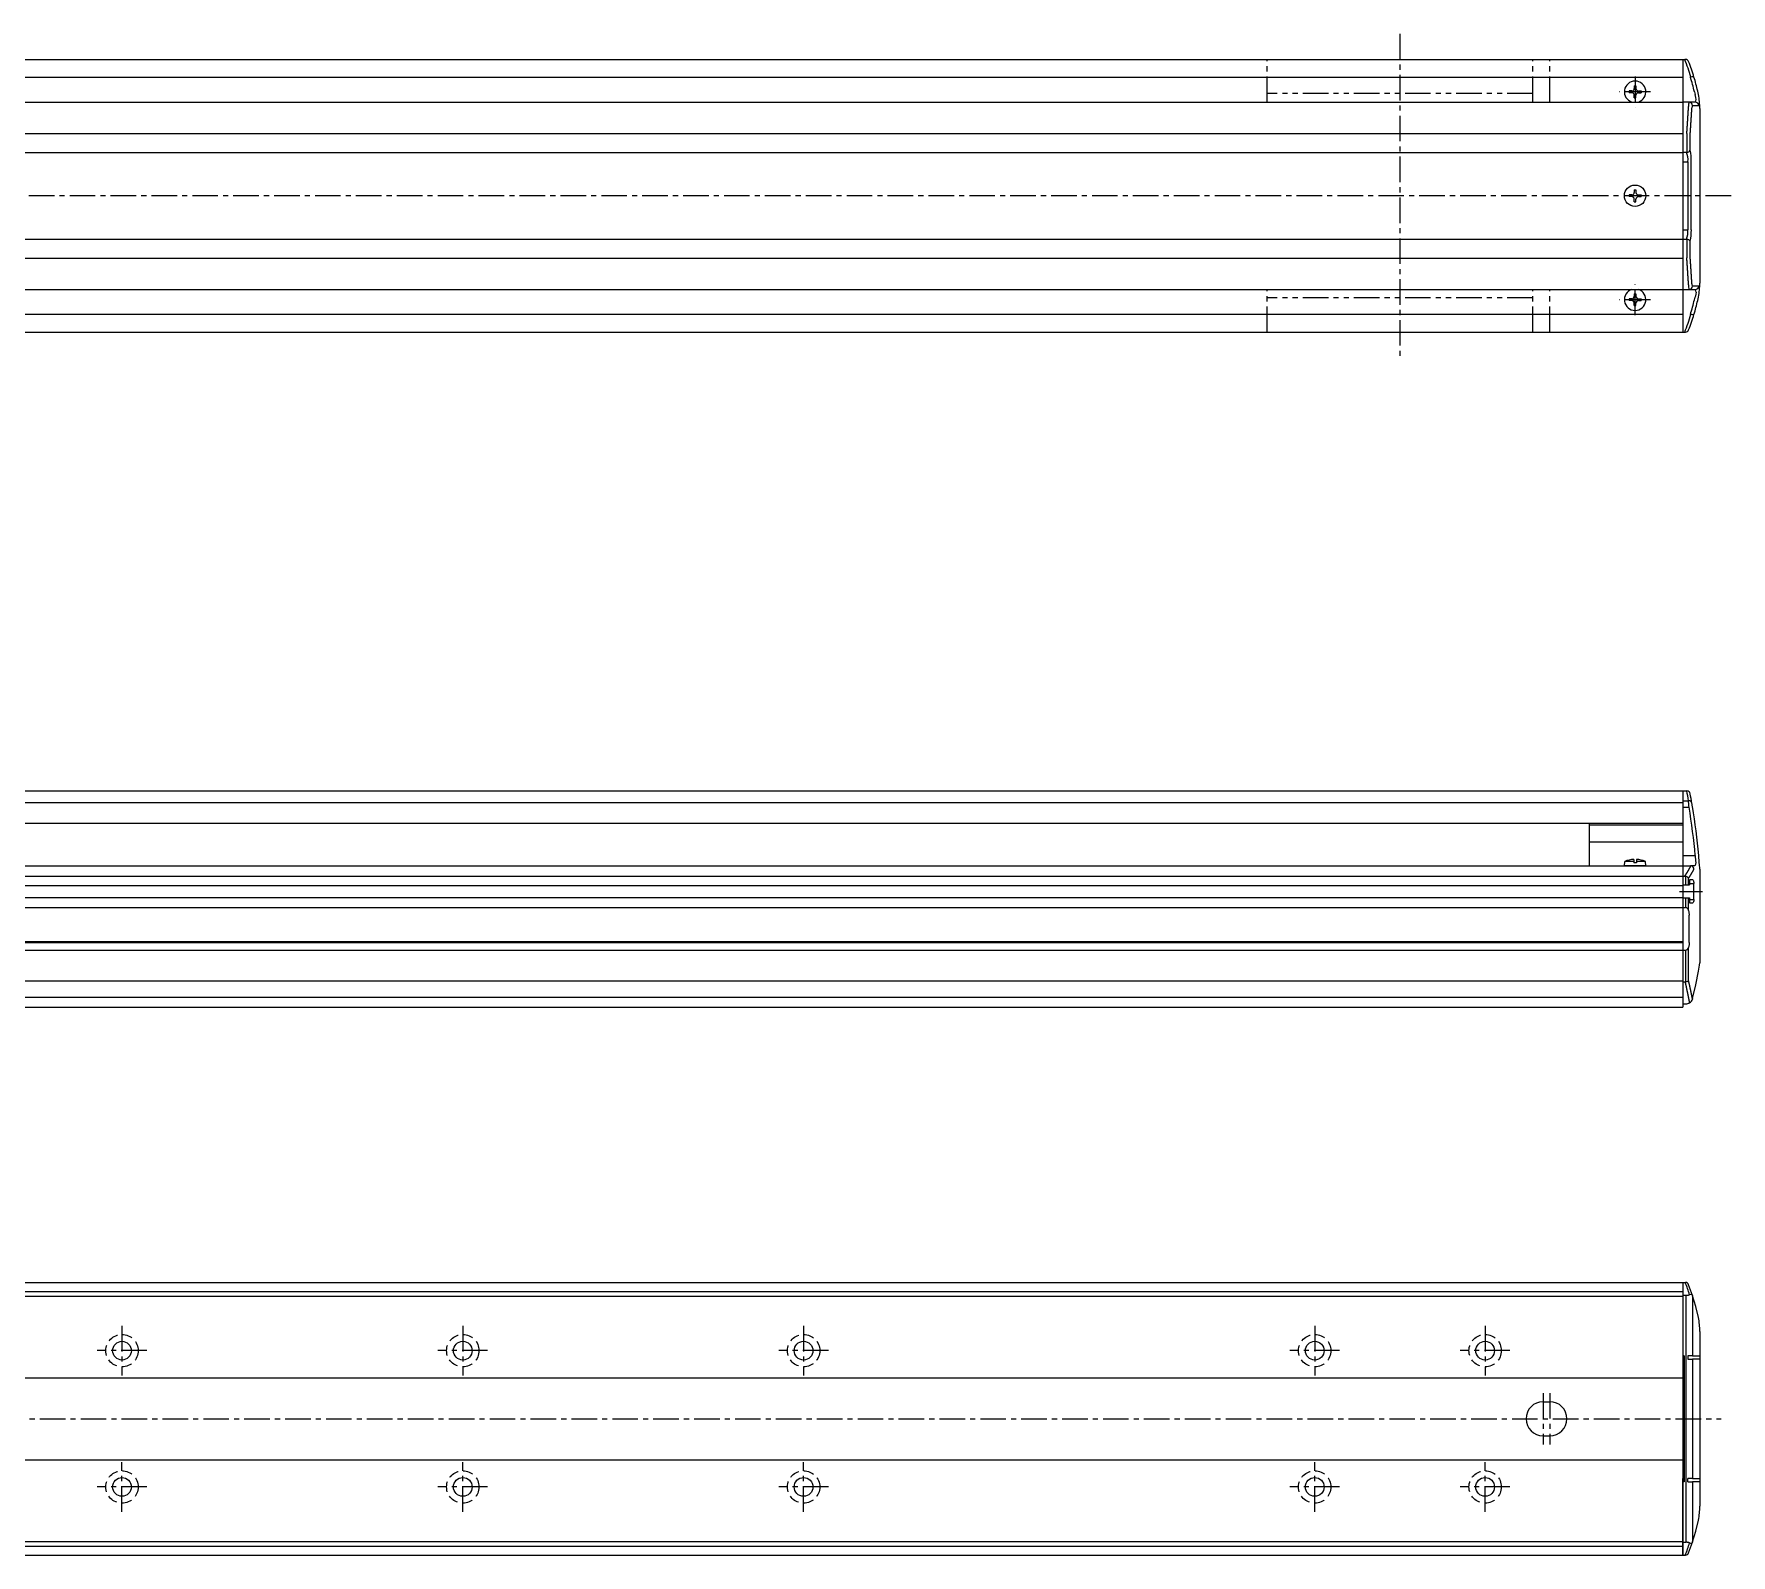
# Model space of a CAD drawing. Extents: x -463 to 533, y 42 to 537.
# Drawn here: x 34.6 to 532.6, y 90.5 to 536.9 of the extents above; entities that cross this region are included whole.
import ezdxf

# ---------------------------------------------------------------- set-up
doc = ezdxf.new("R2010")
doc.units = 0
for name, pattern in [('CENTER', [12, 7.5, -1.5, 1.5, -1.5]), ('DASHED', [4.5, 3, -1.5]), ('PHANTOM', [15, 7.5, -1.5, 1.5, -1.5, 1.5, -1.5])]:
    doc.linetypes.add(name, pattern=pattern)
doc.layers.get('0').update_dxf_attribs({"linetype": 'CONTINUOUS'})
doc.layers.add('CENTER', color=1, linetype='CENTER')

# ---------------------------------------------------------------- blocks, each defined once
blk = doc.blocks.new('DTL0004')
at = {"color": 0, "linetype": 'CONTINUOUS'}
for p, q in [((-3.15, 0), (-3.04, 1.3)), ((3.15, 0), (-3.15, 0)), ((-0.4, 1.3), (-3.04, 1.3)), ((-0.4, 1.89), (-0.4, 0.9)), ((0.4, 0.9), (-0.4, 0.9)), ((0.4, 1.89), (0.4, 0.9)), ((3.04, 1.3), (0.4, 1.3)), ((3.15, 0), (3.04, 1.3))]:
    blk.add_line(p, q, dxfattribs=at)
for start, end in [(92.8723, 112.3565), (67.6435, 87.1277)]:
    blk.add_arc((0, -6.08), 7.98, start, end, dxfattribs=at)
at = {"color": 0}
blk.add_point((0, 0), dxfattribs=at)
blk.add_point((0, 0), dxfattribs=at)

msp = doc.modelspace()

# ---------------------------------------------------------------- linework, layer by layer
at = {"color": 7, "linetype": 'CONTINUOUS'}
for p, q in [((-263.52, 529.44), (518.48, 529.44)), ((518.48, 529.44), (518.48, 449.44)), ((518.48, 529.44), (519.07, 529.44)), ((519.26, 529.44), (519.07, 529.44)), ((-25.52, 524.24), (518.48, 524.24)), ((520.87, 524.26), (520.73, 524.24)), ((502.73, 520.19), (502.73, 519.69)), ((503.48, 520.19), (502.73, 520.19)), ((503.48, 519.69), (502.73, 519.69)), ((504.23, 521.69), (504.23, 520.93)), ((504.23, 521.69), (504.73, 521.69)), ((504.23, 518.19), (504.23, 518.94)), ((504.23, 518.19), (504.73, 518.19)), ((504.73, 521.69), (504.73, 520.93)), ((504.73, 518.19), (504.73, 518.94)), ((505.48, 520.19), (506.23, 520.19)), ((505.48, 519.69), (506.23, 519.69)), ((506.23, 520.19), (506.23, 519.69)), ((521.87, 519.94), (522.08, 519.2)), ((523.06, 519.16), (522.85, 520.16)), ((-263.52, 516.94), (518.48, 516.94)), ((-25.52, 516.94), (518.48, 516.94)), ((522.15, 516.94), (518.48, 516.94)), ((521.32, 515.94), (523.15, 515.94)), ((523.39, 517.05), (523.38, 517.06)), ((523.48, 515.09), (523.48, 463.79)), ((-263.52, 507.71), (518.48, 507.71)), ((519.66, 507.69), (519.67, 507.69)), ((519.67, 507.69), (519.67, 502.19)), ((520.66, 502.78), (520.66, 507.51)), ((-263.52, 502.17), (518.48, 502.17)), ((518.48, 502.19), (519.56, 502.19)), ((518.48, 499.44), (520, 499.44)), ((519.67, 502.19), (519.56, 502.19)), ((520, 499.44), (520, 479.44)), ((520.98, 479.44), (520.98, 499.44)), ((502.73, 489.69), (502.73, 489.19)), ((503.48, 489.69), (502.73, 489.69)), ((503.48, 489.19), (502.73, 489.19)), ((504.23, 491.19), (504.23, 490.43)), ((504.23, 491.19), (504.73, 491.19)), ((504.23, 487.69), (504.23, 488.44)), ((504.73, 491.19), (504.73, 490.43)), ((504.73, 487.69), (504.73, 488.44)), ((505.48, 489.69), (506.23, 489.69)), ((505.48, 489.19), (506.23, 489.19)), ((506.23, 489.69), (506.23, 489.19)), ((504.23, 487.69), (504.73, 487.69)), ((518.48, 479.44), (520, 479.44)), ((-263.52, 476.7), (518.48, 476.7)), ((518.48, 476.69), (519.56, 476.69)), ((519.56, 476.69), (519.67, 476.68)), ((519.67, 476.68), (519.67, 471.19)), ((520.66, 471.36), (520.66, 476.1)), ((-263.52, 471.17), (518.48, 471.17)), ((519.67, 471.19), (519.66, 471.19)), ((-261.52, 461.94), (520.48, 461.94)), ((-25.52, 461.94), (518.48, 461.94)), ((502.73, 459.19), (502.73, 458.69)), ((503.48, 459.19), (502.73, 459.19)), ((503.48, 458.69), (502.73, 458.69)), ((504.23, 460.69), (504.23, 459.93)), ((504.23, 460.69), (504.73, 460.69)), ((504.73, 460.69), (504.73, 459.93)), ((505.48, 459.19), (506.23, 459.19)), ((505.48, 458.69), (506.23, 458.69)), ((506.23, 459.19), (506.23, 458.69)), ((518.48, 461.94), (522.15, 461.94)), ((523.15, 462.94), (521.32, 462.94)), ((521.87, 458.94), (522.08, 459.67)), ((522.85, 458.72), (523.06, 459.71)), ((523.38, 461.81), (523.39, 461.82)), ((-25.52, 454.64), (518.48, 454.64)), ((504.23, 457.19), (504.23, 457.94)), ((504.23, 457.19), (504.73, 457.19)), ((504.73, 457.19), (504.73, 457.94)), ((520.87, 454.61), (520.73, 454.63)), ((-263.52, 449.44), (518.48, 449.44)), ((518.48, 449.44), (519.07, 449.44)), ((519.07, 449.44), (519.26, 449.44)), ((-25.52, 314.76), (518.48, 314.76)), ((518.48, 314.76), (518.48, 252.26)), ((518.48, 314.76), (518.48, 305.26)), ((518.48, 314.76), (519.66, 314.76)), ((518.48, 314.76), (518.48, 305.26)), ((519.67, 314.76), (519.66, 314.76)), ((-25.52, 311.4), (518.48, 311.4)), ((518.48, 311.87), (520.18, 311.87)), ((518.48, 309.99), (520.33, 309.99)), ((-25.52, 305.26), (518.48, 305.26)), ((490.98, 305.26), (490.98, 292.76)), ((490.98, 304.79), (518.48, 304.79)), ((490.98, 299.8), (518.48, 299.8)), ((518.48, 295.76), (522.15, 295.76)), ((-263.52, 292.76), (518.48, 292.76)), ((-263.52, 289.76), (518.48, 289.76)), ((518.48, 292.76), (520.73, 292.76)), ((518.48, 292.76), (518.48, 251.26)), ((518.48, 289.76), (519.07, 289.76)), ((519.07, 289.76), (519.26, 289.74)), ((519.26, 289.74), (519.26, 287.16)), ((520.2, 287.16), (520.2, 289.18)), ((521.87, 292.76), (520.73, 292.76)), ((520.73, 292.76), (520.87, 292.75)), ((522.08, 292.85), (521.87, 292.76)), ((523.38, 293.08), (523.39, 293.06)), ((523.48, 291.76), (523.48, 264.26)), ((-263.52, 287.01), (518.48, 287.01)), ((518.48, 287.16), (520.45, 287.16)), ((521.4, 288.61), (520.45, 288.61)), ((520.45, 288.61), (520.45, 287.16)), ((520.45, 287.61), (521.71, 287.61)), ((521.71, 282.91), (521.71, 287.61)), ((-263.52, 283.51), (518.48, 283.51)), ((-263.52, 280.49), (518.48, 280.49)), ((518.48, 283.36), (520.45, 283.36)), ((518.48, 280.49), (519.26, 280.49)), ((519.26, 283.36), (519.26, 280.49)), ((520.2, 279.69), (520.2, 283.36)), ((520.45, 283.36), (520.45, 281.91)), ((520.45, 282.91), (521.71, 282.91)), ((520.45, 281.91), (521.4, 281.91)), ((520.34, 270.26), (520.34, 278.26)), ((-263.52, 270.56), (518.48, 270.56)), ((-263.52, 270.26), (518.48, 270.26)), ((-263.52, 268.02), (518.48, 268.02)), ((518.48, 268.02), (519.26, 268.02)), ((519.26, 268.02), (519.26, 258.76)), ((520.2, 259.03), (520.2, 268.83)), ((-263.52, 259.03), (518.48, 259.03)), ((-263.52, 254.26), (518.48, 254.26)), ((518.48, 258.76), (519.21, 258.76)), ((519.26, 258.76), (519.21, 258.76)), ((-263.52, 251.26), (518.48, 251.26)), ((518.48, 252.26), (519.43, 252.26)), ((521.37, 253.79), (521.33, 253.65)), ((-263.52, 170.47), (518.48, 170.47)), ((518.48, 170.47), (518.48, 90.47)), ((518.48, 170.47), (518.48, 148.02)), ((518.48, 170.47), (519.21, 170.47)), ((519.21, 170.47), (519.26, 170.47)), ((-263.52, 167.87), (518.48, 167.87)), ((-263.52, 166.47), (518.48, 166.47)), ((518.48, 166.72), (519.43, 166.72)), ((519.43, 94.23), (519.43, 166.72)), ((521.33, 166.68), (521.37, 166.56)), ((521.37, 166.56), (521.37, 148.97)), ((523.48, 156.12), (523.48, 104.82)), ((518.93, 148.97), (518.48, 148.97)), ((518.48, 148.02), (518.93, 148.02)), ((518.93, 148.97), (518.93, 111.97)), ((521.37, 148.97), (519.98, 148.97)), ((519.98, 148.97), (519.98, 147.97)), ((519.98, 147.97), (521.37, 147.97)), ((521.37, 148.97), (523.31, 148.97)), ((521.37, 147.97), (521.37, 112.97)), ((523.31, 147.97), (521.37, 147.97)), ((523.31, 148.97), (523.48, 148.92)), ((523.48, 147.91), (523.31, 147.97)), ((-263.52, 142.47), (518.48, 142.47)), ((477.48, 135.47), (479.48, 135.47)), ((477.48, 125.47), (479.48, 125.47)), ((-263.52, 118.47), (518.48, 118.47)), ((518.93, 112.93), (518.48, 112.92)), ((518.48, 90.47), (518.48, 112.92)), ((518.93, 111.97), (518.48, 111.97)), ((521.37, 112.97), (519.98, 112.97)), ((519.98, 111.97), (519.98, 112.97)), ((519.98, 111.97), (521.37, 111.97)), ((521.37, 112.97), (523.31, 112.97)), ((521.37, 111.97), (521.37, 94.39)), ((523.31, 111.97), (521.37, 111.97)), ((523.31, 112.97), (523.48, 113.04)), ((523.48, 112.03), (523.31, 111.97)), ((-263.52, 94.47), (518.48, 94.47)), ((-263.52, 93.07), (518.48, 93.07)), ((-263.52, 90.47), (518.48, 90.47)), ((518.48, 94.23), (519.43, 94.23)), ((518.48, 90.47), (519.21, 90.47)), ((519.26, 90.47), (519.21, 90.47)), ((521.37, 94.39), (521.33, 94.27))]:
    msp.add_line(p, q, dxfattribs=at)
at = {"color": 3, "linetype": 'PHANTOM'}
for p, q in [((396.48, 516.94), (396.48, 529.44)), ((474.48, 516.94), (474.48, 529.44)), ((479.48, 516.94), (479.48, 529.44)), ((474.48, 519.44), (396.48, 519.44)), ((396.48, 449.44), (396.48, 461.94)), ((474.48, 459.44), (396.48, 459.44)), ((474.48, 449.44), (474.48, 461.94)), ((479.48, 449.44), (479.48, 461.94))]:
    msp.add_line(p, q, dxfattribs=at)
at = {"color": 7, "linetype": 'CONTINUOUS'}
for points in [[(521.77, 524.26), (521.77, 524.26), (521.75, 524.28), (521.65, 524.34), (521.45, 524.35), (521.18, 524.32), (520.87, 524.26)], [(522.39, 517.74), (522.29, 518.3), (522.08, 519.2)], [(522.39, 461.13), (522.29, 460.57), (522.08, 459.67)], [(521.77, 454.61), (521.77, 454.61), (521.75, 454.59), (521.65, 454.53), (521.45, 454.52), (521.18, 454.55), (520.87, 454.61)], [(520.33, 309.99), (520.3, 310.42), (520.25, 311.04), (520.2, 311.54), (520.18, 311.87)], [(522.08, 292.85), (522.29, 293.25), (522.39, 293.71)], [(521.4, 288.61), (521.41, 288.61), (521.51, 288.54), (521.6, 288.37), (521.67, 288.13), (521.71, 287.83), (521.71, 287.61)], [(520.2, 279.69), (520.28, 279.2), (520.34, 278.26)], [(521.71, 282.91), (521.71, 282.81), (521.68, 282.49), (521.62, 282.2), (521.53, 282), (521.42, 281.91), (521.4, 281.91)], [(520.34, 270.26), (520.32, 269.71), (520.2, 268.83)], [(521.37, 253.79), (522.29, 257.88), (523.06, 261.84)], [(521.33, 166.68), (521.28, 166.78), (521.14, 166.91), (520.88, 166.97), (520.49, 166.9)], [(523.06, 160.2), (522.29, 163.47), (521.37, 166.56)], [(521.37, 94.39), (522.29, 97.48), (523.06, 100.75)], [(520.49, 94.05), (520.7, 93.99), (521, 93.99), (521.23, 94.1), (521.33, 94.27)]]:
    msp.add_lwpolyline(points, dxfattribs=at)
for points in [[(519.66, 507.68, 0), (519.67, 507.75, 0), (519.67, 507.81, 0), (519.68, 507.87, 0), (519.68, 507.93, 0), (519.68, 507.99, 0), (519.69, 508.06, 0), (519.69, 508.12, 0), (519.7, 508.18, 0), (519.7, 508.24, 0), (519.7, 508.3, 0), (519.71, 508.37, 0), (519.71, 508.43, 0), (519.72, 508.49, 0), (519.72, 508.55, 0), (519.73, 508.61, 0), (519.73, 508.68, 0), (519.73, 508.74, 0), (519.74, 508.8, 0), (519.74, 508.86, 0), (519.75, 508.92, 0), (519.75, 508.99, 0), (519.75, 509.05, 0), (519.76, 509.11, 0), (519.76, 509.17, 0), (519.77, 509.23, 0), (519.77, 509.29, 0), (519.77, 509.36, 0), (519.78, 509.42, 0), (519.78, 509.48, 0), (519.79, 509.54, 0), (519.79, 509.6, 0), (519.8, 509.67, 0), (519.8, 509.73, 0), (519.8, 509.79, 0), (519.81, 509.85, 0), (519.81, 509.91, 0), (519.82, 509.98, 0), (519.82, 510.04, 0), (519.82, 510.1, 0), (519.83, 510.16, 0), (519.83, 510.22, 0), (519.84, 510.29, 0), (519.84, 510.35, 0), (519.84, 510.41, 0), (519.85, 510.47, 0), (519.85, 510.53, 0), (519.86, 510.6, 0), (519.86, 510.66, 0), (519.86, 510.72, 0), (519.87, 510.78, 0), (519.87, 510.84, 0), (519.88, 510.91, 0), (519.88, 510.97, 0), (519.88, 511.03, 0), (519.89, 511.09, 0), (519.89, 511.15, 0), (519.9, 511.22, 0), (519.9, 511.28, 0), (519.9, 511.34, 0), (519.91, 511.4, 0), (519.91, 511.46, 0), (519.92, 511.53, 0), (519.92, 511.59, 0), (519.92, 511.65, 0), (519.93, 511.71, 0), (519.93, 511.77, 0), (519.94, 511.84, 0), (519.94, 511.9, 0), (519.94, 511.96, 0), (519.95, 512.02, 0), (519.95, 512.08, 0), (519.96, 512.15, 0), (519.96, 512.21, 0), (519.96, 512.27, 0), (519.97, 512.33, 0), (519.97, 512.39, 0), (519.98, 512.46, 0), (519.98, 512.52, 0), (519.98, 512.58, 0), (519.99, 512.64, 0), (519.99, 512.7, 0), (520, 512.77, 0), (520, 512.83, 0), (520, 512.89, 0), (520.01, 512.95, 0), (520.01, 513.01, 0), (520.02, 513.08, 0), (520.02, 513.14, 0), (520.02, 513.2, 0), (520.03, 513.26, 0), (520.03, 513.32, 0), (520.04, 513.39, 0), (520.04, 513.45, 0), (520.04, 513.51, 0), (520.05, 513.57, 0), (520.05, 513.63, 0), (520.06, 513.7, 0), (520.06, 513.76, 0), (520.06, 513.82, 0), (520.07, 513.88, 0), (520.07, 513.94, 0), (520.07, 514.01, 0), (520.08, 514.07, 0), (520.08, 514.13, 0), (520.09, 514.19, 0), (520.09, 514.25, 0), (520.09, 514.32, 0), (520.1, 514.38, 0), (520.1, 514.44, 0), (520.11, 514.5, 0), (520.11, 514.56, 0), (520.11, 514.63, 0), (520.12, 514.69, 0), (520.12, 514.75, 0), (520.13, 514.81, 0), (520.13, 514.87, 0), (520.13, 514.94, 0), (520.14, 515, 0), (520.14, 515.06, 0), (520.14, 515.12, 0), (520.15, 515.18, 0), (520.15, 515.25, 0), (520.16, 515.31, 0), (520.16, 515.37, 0), (520.16, 515.43, 0), (520.17, 515.49, 0), (520.17, 515.56, 0), (520.18, 515.62, 0)], [(520.66, 507.51, 0), (520.66, 507.57, 0), (520.67, 507.63, 0), (520.67, 507.69, 0), (520.67, 507.75, 0), (520.68, 507.81, 0), (520.68, 507.87, 0), (520.69, 507.93, 0), (520.69, 507.99, 0), (520.69, 508.05, 0), (520.7, 508.11, 0), (520.7, 508.18, 0), (520.71, 508.24, 0), (520.71, 508.3, 0), (520.72, 508.36, 0), (520.72, 508.42, 0), (520.72, 508.48, 0), (520.73, 508.54, 0), (520.73, 508.6, 0), (520.74, 508.66, 0), (520.74, 508.72, 0), (520.74, 508.78, 0), (520.75, 508.84, 0), (520.75, 508.9, 0), (520.76, 508.96, 0), (520.76, 509.02, 0), (520.76, 509.08, 0), (520.77, 509.15, 0), (520.77, 509.21, 0), (520.78, 509.27, 0), (520.78, 509.33, 0), (520.78, 509.39, 0), (520.79, 509.45, 0), (520.79, 509.51, 0), (520.8, 509.57, 0), (520.8, 509.63, 0), (520.8, 509.69, 0), (520.81, 509.75, 0), (520.81, 509.81, 0), (520.82, 509.87, 0), (520.82, 509.93, 0), (520.82, 509.99, 0), (520.83, 510.06, 0), (520.83, 510.12, 0), (520.84, 510.18, 0), (520.84, 510.24, 0), (520.84, 510.3, 0), (520.85, 510.36, 0), (520.85, 510.42, 0), (520.86, 510.48, 0), (520.86, 510.54, 0), (520.86, 510.6, 0), (520.87, 510.66, 0), (520.87, 510.72, 0), (520.88, 510.78, 0), (520.88, 510.84, 0), (520.88, 510.9, 0), (520.89, 510.97, 0), (520.89, 511.03, 0), (520.9, 511.09, 0), (520.9, 511.15, 0), (520.9, 511.21, 0), (520.91, 511.27, 0), (520.91, 511.33, 0), (520.91, 511.39, 0), (520.92, 511.45, 0), (520.92, 511.51, 0), (520.93, 511.57, 0), (520.93, 511.63, 0), (520.93, 511.69, 0), (520.94, 511.75, 0), (520.94, 511.82, 0), (520.95, 511.88, 0), (520.95, 511.94, 0), (520.95, 512, 0), (520.96, 512.06, 0), (520.96, 512.12, 0), (520.97, 512.18, 0), (520.97, 512.24, 0), (520.97, 512.3, 0), (520.98, 512.36, 0), (520.98, 512.42, 0), (520.99, 512.48, 0), (520.99, 512.54, 0), (520.99, 512.6, 0), (521, 512.67, 0), (521, 512.73, 0), (521, 512.79, 0), (521.01, 512.85, 0), (521.01, 512.91, 0), (521.02, 512.97, 0), (521.02, 513.03, 0), (521.02, 513.09, 0), (521.03, 513.15, 0), (521.03, 513.21, 0), (521.04, 513.27, 0), (521.04, 513.33, 0), (521.04, 513.39, 0), (521.05, 513.45, 0), (521.05, 513.52, 0), (521.05, 513.58, 0), (521.06, 513.64, 0), (521.06, 513.7, 0), (521.07, 513.76, 0), (521.07, 513.82, 0), (521.07, 513.88, 0), (521.08, 513.94, 0), (521.08, 514, 0), (521.09, 514.06, 0), (521.09, 514.12, 0), (521.09, 514.18, 0), (521.1, 514.24, 0), (521.1, 514.3, 0), (521.1, 514.37, 0), (521.11, 514.43, 0), (521.11, 514.49, 0), (521.12, 514.55, 0), (521.12, 514.61, 0), (521.12, 514.67, 0), (521.13, 514.73, 0), (521.13, 514.79, 0), (521.13, 514.85, 0), (521.14, 514.91, 0), (521.14, 514.97, 0), (521.15, 515.03, 0), (521.15, 515.09, 0), (521.15, 515.16, 0), (521.16, 515.22, 0), (521.16, 515.28, 0)], [(520.18, 463.25, 0), (520.17, 463.31, 0), (520.17, 463.38, 0), (520.16, 463.44, 0), (520.16, 463.5, 0), (520.16, 463.56, 0), (520.15, 463.62, 0), (520.15, 463.69, 0), (520.14, 463.75, 0), (520.14, 463.81, 0), (520.14, 463.87, 0), (520.13, 463.93, 0), (520.13, 464, 0), (520.13, 464.06, 0), (520.12, 464.12, 0), (520.12, 464.18, 0), (520.11, 464.24, 0), (520.11, 464.31, 0), (520.11, 464.37, 0), (520.1, 464.43, 0), (520.1, 464.49, 0), (520.09, 464.55, 0), (520.09, 464.62, 0), (520.09, 464.68, 0), (520.08, 464.74, 0), (520.08, 464.8, 0), (520.07, 464.86, 0), (520.07, 464.93, 0), (520.07, 464.99, 0), (520.06, 465.05, 0), (520.06, 465.11, 0), (520.06, 465.17, 0), (520.05, 465.24, 0), (520.05, 465.3, 0), (520.04, 465.36, 0), (520.04, 465.42, 0), (520.04, 465.48, 0), (520.03, 465.55, 0), (520.03, 465.61, 0), (520.02, 465.67, 0), (520.02, 465.73, 0), (520.02, 465.79, 0), (520.01, 465.86, 0), (520.01, 465.92, 0), (520, 465.98, 0), (520, 466.04, 0), (520, 466.1, 0), (519.99, 466.17, 0), (519.99, 466.23, 0), (519.98, 466.29, 0), (519.98, 466.35, 0), (519.98, 466.41, 0), (519.97, 466.48, 0), (519.97, 466.54, 0), (519.96, 466.6, 0), (519.96, 466.66, 0), (519.96, 466.72, 0), (519.95, 466.79, 0), (519.95, 466.85, 0), (519.94, 466.91, 0), (519.94, 466.97, 0), (519.94, 467.03, 0), (519.93, 467.1, 0), (519.93, 467.16, 0), (519.92, 467.22, 0), (519.92, 467.28, 0), (519.92, 467.34, 0), (519.91, 467.41, 0), (519.91, 467.47, 0), (519.9, 467.53, 0), (519.9, 467.59, 0), (519.9, 467.65, 0), (519.89, 467.72, 0), (519.89, 467.78, 0), (519.88, 467.84, 0), (519.88, 467.9, 0), (519.88, 467.96, 0), (519.87, 468.03, 0), (519.87, 468.09, 0), (519.86, 468.15, 0), (519.86, 468.21, 0), (519.86, 468.27, 0), (519.85, 468.34, 0), (519.85, 468.4, 0), (519.84, 468.46, 0), (519.84, 468.52, 0), (519.84, 468.58, 0), (519.83, 468.65, 0), (519.83, 468.71, 0), (519.82, 468.77, 0), (519.82, 468.83, 0), (519.82, 468.89, 0), (519.81, 468.96, 0), (519.81, 469.02, 0), (519.8, 469.08, 0), (519.8, 469.14, 0), (519.8, 469.2, 0), (519.79, 469.27, 0), (519.79, 469.33, 0), (519.78, 469.39, 0), (519.78, 469.45, 0), (519.77, 469.51, 0), (519.77, 469.58, 0), (519.77, 469.64, 0), (519.76, 469.7, 0), (519.76, 469.76, 0), (519.75, 469.82, 0), (519.75, 469.88, 0), (519.75, 469.95, 0), (519.74, 470.01, 0), (519.74, 470.07, 0), (519.73, 470.13, 0), (519.73, 470.19, 0), (519.73, 470.26, 0), (519.72, 470.32, 0), (519.72, 470.38, 0), (519.71, 470.44, 0), (519.71, 470.5, 0), (519.7, 470.57, 0), (519.7, 470.63, 0), (519.7, 470.69, 0), (519.69, 470.75, 0), (519.69, 470.81, 0), (519.68, 470.88, 0), (519.68, 470.94, 0), (519.68, 471, 0), (519.67, 471.06, 0), (519.67, 471.12, 0), (519.66, 471.18, 0)], [(521.16, 463.59, 0), (521.16, 463.65, 0), (521.15, 463.71, 0), (521.15, 463.78, 0), (521.15, 463.84, 0), (521.14, 463.9, 0), (521.14, 463.96, 0), (521.13, 464.02, 0), (521.13, 464.08, 0), (521.13, 464.14, 0), (521.12, 464.2, 0), (521.12, 464.26, 0), (521.12, 464.32, 0), (521.11, 464.38, 0), (521.11, 464.44, 0), (521.1, 464.5, 0), (521.1, 464.57, 0), (521.1, 464.63, 0), (521.09, 464.69, 0), (521.09, 464.75, 0), (521.09, 464.81, 0), (521.08, 464.87, 0), (521.08, 464.93, 0), (521.07, 464.99, 0), (521.07, 465.05, 0), (521.07, 465.11, 0), (521.06, 465.17, 0), (521.06, 465.23, 0), (521.05, 465.29, 0), (521.05, 465.35, 0), (521.05, 465.42, 0), (521.04, 465.48, 0), (521.04, 465.54, 0), (521.04, 465.6, 0), (521.03, 465.66, 0), (521.03, 465.72, 0), (521.02, 465.78, 0), (521.02, 465.84, 0), (521.02, 465.9, 0), (521.01, 465.96, 0), (521.01, 466.02, 0), (521, 466.08, 0), (521, 466.14, 0), (521, 466.2, 0), (520.99, 466.27, 0), (520.99, 466.33, 0), (520.99, 466.39, 0), (520.98, 466.45, 0), (520.98, 466.51, 0), (520.97, 466.57, 0), (520.97, 466.63, 0), (520.97, 466.69, 0), (520.96, 466.75, 0), (520.96, 466.81, 0), (520.95, 466.87, 0), (520.95, 466.93, 0), (520.95, 466.99, 0), (520.94, 467.05, 0), (520.94, 467.12, 0), (520.93, 467.18, 0), (520.93, 467.24, 0), (520.93, 467.3, 0), (520.92, 467.36, 0), (520.92, 467.42, 0), (520.91, 467.48, 0), (520.91, 467.54, 0), (520.91, 467.6, 0), (520.9, 467.66, 0), (520.9, 467.72, 0), (520.9, 467.78, 0), (520.89, 467.84, 0), (520.89, 467.9, 0), (520.88, 467.97, 0), (520.88, 468.03, 0), (520.88, 468.09, 0), (520.87, 468.15, 0), (520.87, 468.21, 0), (520.86, 468.27, 0), (520.86, 468.33, 0), (520.86, 468.39, 0), (520.85, 468.45, 0), (520.85, 468.51, 0), (520.84, 468.57, 0), (520.84, 468.63, 0), (520.84, 468.69, 0), (520.83, 468.75, 0), (520.83, 468.81, 0), (520.82, 468.88, 0), (520.82, 468.94, 0), (520.82, 469, 0), (520.81, 469.06, 0), (520.81, 469.12, 0), (520.8, 469.18, 0), (520.8, 469.24, 0), (520.8, 469.3, 0), (520.79, 469.36, 0), (520.79, 469.42, 0), (520.78, 469.48, 0), (520.78, 469.54, 0), (520.78, 469.6, 0), (520.77, 469.66, 0), (520.77, 469.72, 0), (520.76, 469.78, 0), (520.76, 469.85, 0), (520.76, 469.91, 0), (520.75, 469.97, 0), (520.75, 470.03, 0), (520.74, 470.09, 0), (520.74, 470.15, 0), (520.74, 470.21, 0), (520.73, 470.27, 0), (520.73, 470.33, 0), (520.72, 470.39, 0), (520.72, 470.45, 0), (520.72, 470.51, 0), (520.71, 470.57, 0), (520.71, 470.63, 0), (520.7, 470.69, 0), (520.7, 470.76, 0), (520.69, 470.82, 0), (520.69, 470.88, 0), (520.69, 470.94, 0), (520.68, 471, 0), (520.68, 471.06, 0), (520.67, 471.12, 0), (520.67, 471.18, 0), (520.67, 471.24, 0), (520.66, 471.3, 0), (520.66, 471.36, 0)], [(519.07, 289.76, 0), (519.08, 289.78, 0), (519.1, 289.8, 0), (519.11, 289.83, 0), (519.13, 289.85, 0), (519.15, 289.87, 0), (519.16, 289.9, 0), (519.18, 289.92, 0), (519.19, 289.94, 0), (519.21, 289.96, 0), (519.22, 289.99, 0), (519.24, 290.01, 0), (519.26, 290.03, 0), (519.27, 290.06, 0), (519.29, 290.08, 0), (519.3, 290.1, 0), (519.32, 290.13, 0), (519.33, 290.15, 0), (519.35, 290.17, 0), (519.36, 290.19, 0), (519.38, 290.22, 0), (519.4, 290.24, 0), (519.41, 290.26, 0), (519.43, 290.29, 0), (519.44, 290.31, 0), (519.46, 290.33, 0), (519.47, 290.36, 0), (519.49, 290.38, 0), (519.5, 290.4, 0), (519.52, 290.43, 0), (519.53, 290.45, 0), (519.55, 290.47, 0), (519.56, 290.5, 0), (519.58, 290.52, 0), (519.59, 290.54, 0), (519.61, 290.57, 0), (519.62, 290.59, 0), (519.64, 290.61, 0), (519.65, 290.63, 0), (519.67, 290.66, 0), (519.68, 290.68, 0), (519.7, 290.7, 0), (519.71, 290.73, 0), (519.73, 290.75, 0), (519.74, 290.77, 0), (519.76, 290.8, 0), (519.77, 290.82, 0), (519.79, 290.84, 0), (519.8, 290.87, 0), (519.81, 290.89, 0), (519.83, 290.91, 0), (519.84, 290.94, 0), (519.86, 290.96, 0), (519.87, 290.98, 0), (519.89, 291.01, 0), (519.9, 291.03, 0), (519.92, 291.05, 0), (519.93, 291.08, 0), (519.94, 291.1, 0), (519.96, 291.12, 0), (519.97, 291.15, 0), (519.99, 291.17, 0), (520, 291.19, 0), (520.02, 291.22, 0), (520.03, 291.24, 0), (520.04, 291.26, 0), (520.06, 291.29, 0), (520.07, 291.31, 0), (520.09, 291.33, 0), (520.1, 291.36, 0), (520.11, 291.38, 0), (520.13, 291.4, 0), (520.14, 291.43, 0), (520.16, 291.45, 0), (520.17, 291.47, 0), (520.18, 291.5, 0), (520.2, 291.52, 0), (520.21, 291.54, 0), (520.22, 291.57, 0), (520.24, 291.59, 0), (520.25, 291.61, 0), (520.27, 291.64, 0), (520.28, 291.66, 0), (520.29, 291.69, 0), (520.31, 291.71, 0), (520.32, 291.73, 0), (520.33, 291.76, 0), (520.35, 291.78, 0), (520.36, 291.8, 0), (520.37, 291.83, 0), (520.39, 291.85, 0), (520.4, 291.87, 0), (520.41, 291.9, 0), (520.43, 291.92, 0), (520.44, 291.94, 0), (520.45, 291.97, 0), (520.47, 291.99, 0), (520.48, 292.01, 0), (520.49, 292.04, 0), (520.51, 292.06, 0), (520.52, 292.08, 0), (520.53, 292.11, 0), (520.54, 292.13, 0), (520.56, 292.16, 0), (520.57, 292.18, 0), (520.58, 292.2, 0), (520.6, 292.23, 0), (520.61, 292.25, 0), (520.62, 292.27, 0), (520.64, 292.3, 0), (520.65, 292.32, 0), (520.66, 292.34, 0), (520.67, 292.37, 0), (520.69, 292.39, 0), (520.7, 292.42, 0), (520.71, 292.44, 0), (520.72, 292.46, 0), (520.74, 292.49, 0), (520.75, 292.51, 0), (520.76, 292.53, 0), (520.77, 292.56, 0), (520.79, 292.58, 0), (520.8, 292.6, 0), (520.81, 292.63, 0), (520.82, 292.65, 0), (520.84, 292.68, 0), (520.85, 292.7, 0), (520.86, 292.72, 0), (520.87, 292.75, 0)], [(520.2, 289.18, 0), (520.21, 289.2, 0), (520.22, 289.22, 0), (520.24, 289.24, 0), (520.25, 289.26, 0), (520.26, 289.28, 0), (520.28, 289.3, 0), (520.29, 289.32, 0), (520.3, 289.34, 0), (520.32, 289.36, 0), (520.33, 289.38, 0), (520.35, 289.4, 0), (520.36, 289.42, 0), (520.37, 289.44, 0), (520.39, 289.46, 0), (520.4, 289.48, 0), (520.41, 289.5, 0), (520.43, 289.52, 0), (520.44, 289.54, 0), (520.45, 289.56, 0), (520.47, 289.58, 0), (520.48, 289.6, 0), (520.49, 289.62, 0), (520.5, 289.64, 0), (520.52, 289.66, 0), (520.53, 289.68, 0), (520.54, 289.7, 0), (520.56, 289.72, 0), (520.57, 289.74, 0), (520.58, 289.76, 0), (520.6, 289.78, 0), (520.61, 289.8, 0), (520.62, 289.82, 0), (520.64, 289.84, 0), (520.65, 289.86, 0), (520.66, 289.88, 0), (520.67, 289.9, 0), (520.69, 289.92, 0), (520.7, 289.94, 0), (520.71, 289.96, 0), (520.73, 289.98, 0), (520.74, 290, 0), (520.75, 290.02, 0), (520.76, 290.04, 0), (520.78, 290.06, 0), (520.79, 290.08, 0), (520.8, 290.1, 0), (520.81, 290.12, 0), (520.83, 290.14, 0), (520.84, 290.16, 0), (520.85, 290.18, 0), (520.87, 290.2, 0), (520.88, 290.22, 0), (520.89, 290.24, 0), (520.9, 290.26, 0), (520.92, 290.28, 0), (520.93, 290.3, 0), (520.94, 290.32, 0), (520.95, 290.34, 0), (520.96, 290.36, 0), (520.98, 290.38, 0), (520.99, 290.4, 0), (521, 290.42, 0), (521.01, 290.44, 0), (521.03, 290.46, 0), (521.04, 290.48, 0), (521.05, 290.5, 0), (521.06, 290.52, 0), (521.08, 290.54, 0), (521.09, 290.56, 0), (521.1, 290.58, 0), (521.11, 290.6, 0), (521.12, 290.62, 0), (521.14, 290.64, 0), (521.15, 290.66, 0), (521.16, 290.68, 0), (521.17, 290.7, 0), (521.18, 290.72, 0), (521.2, 290.74, 0), (521.21, 290.76, 0), (521.22, 290.78, 0), (521.23, 290.8, 0), (521.24, 290.82, 0), (521.26, 290.84, 0), (521.27, 290.86, 0), (521.28, 290.88, 0), (521.29, 290.9, 0), (521.3, 290.92, 0), (521.31, 290.94, 0), (521.33, 290.96, 0), (521.34, 290.99, 0), (521.35, 291.01, 0), (521.36, 291.03, 0), (521.37, 291.05, 0), (521.38, 291.07, 0), (521.4, 291.09, 0), (521.41, 291.11, 0), (521.42, 291.13, 0), (521.43, 291.15, 0), (521.44, 291.17, 0), (521.45, 291.19, 0), (521.47, 291.21, 0), (521.48, 291.23, 0), (521.49, 291.25, 0), (521.5, 291.27, 0), (521.51, 291.29, 0), (521.52, 291.31, 0), (521.53, 291.33, 0), (521.54, 291.35, 0), (521.56, 291.37, 0), (521.57, 291.39, 0), (521.58, 291.41, 0), (521.59, 291.43, 0), (521.6, 291.45, 0), (521.61, 291.47, 0), (521.62, 291.49, 0), (521.63, 291.51, 0), (521.65, 291.53, 0), (521.66, 291.55, 0), (521.67, 291.57, 0), (521.68, 291.59, 0), (521.69, 291.61, 0), (521.7, 291.64, 0), (521.71, 291.66, 0), (521.72, 291.68, 0), (521.73, 291.7, 0), (521.74, 291.72, 0), (521.76, 291.74, 0), (521.77, 291.76, 0)], [(521.33, 253.65, 0), (521.32, 253.69, 0), (521.31, 253.73, 0), (521.31, 253.78, 0), (521.3, 253.82, 0), (521.29, 253.86, 0), (521.28, 253.9, 0), (521.27, 253.94, 0), (521.27, 253.99, 0), (521.26, 254.03, 0), (521.25, 254.07, 0), (521.24, 254.11, 0), (521.23, 254.16, 0), (521.22, 254.2, 0), (521.22, 254.24, 0), (521.21, 254.28, 0), (521.2, 254.33, 0), (521.19, 254.37, 0), (521.18, 254.41, 0), (521.17, 254.45, 0), (521.17, 254.5, 0), (521.16, 254.54, 0), (521.15, 254.58, 0), (521.14, 254.62, 0), (521.13, 254.66, 0), (521.12, 254.71, 0), (521.11, 254.75, 0), (521.11, 254.79, 0), (521.1, 254.83, 0), (521.09, 254.88, 0), (521.08, 254.92, 0), (521.07, 254.96, 0), (521.06, 255, 0), (521.06, 255.04, 0), (521.05, 255.09, 0), (521.04, 255.13, 0), (521.03, 255.17, 0), (521.02, 255.21, 0), (521.01, 255.26, 0), (521, 255.3, 0), (521, 255.34, 0), (520.99, 255.38, 0), (520.98, 255.42, 0), (520.97, 255.47, 0), (520.96, 255.51, 0), (520.95, 255.55, 0), (520.94, 255.59, 0), (520.93, 255.63, 0), (520.93, 255.68, 0), (520.92, 255.72, 0), (520.91, 255.76, 0), (520.9, 255.8, 0), (520.89, 255.85, 0), (520.88, 255.89, 0), (520.87, 255.93, 0), (520.86, 255.97, 0), (520.86, 256.01, 0), (520.85, 256.06, 0), (520.84, 256.1, 0), (520.83, 256.14, 0), (520.82, 256.18, 0), (520.81, 256.22, 0), (520.8, 256.27, 0), (520.79, 256.31, 0), (520.79, 256.35, 0), (520.78, 256.39, 0), (520.77, 256.43, 0), (520.76, 256.48, 0), (520.75, 256.52, 0), (520.74, 256.56, 0), (520.73, 256.6, 0), (520.72, 256.64, 0), (520.71, 256.69, 0), (520.71, 256.73, 0), (520.7, 256.77, 0), (520.69, 256.81, 0), (520.68, 256.85, 0), (520.67, 256.9, 0), (520.66, 256.94, 0), (520.65, 256.98, 0), (520.64, 257.02, 0), (520.63, 257.06, 0), (520.62, 257.11, 0), (520.62, 257.15, 0), (520.61, 257.19, 0), (520.6, 257.23, 0), (520.59, 257.27, 0), (520.58, 257.31, 0), (520.57, 257.36, 0), (520.56, 257.4, 0), (520.55, 257.44, 0), (520.54, 257.48, 0), (520.53, 257.52, 0), (520.52, 257.57, 0), (520.51, 257.61, 0), (520.51, 257.65, 0), (520.5, 257.69, 0), (520.49, 257.73, 0), (520.48, 257.77, 0), (520.47, 257.82, 0), (520.46, 257.86, 0), (520.45, 257.9, 0), (520.44, 257.94, 0), (520.43, 257.98, 0), (520.42, 258.03, 0), (520.41, 258.07, 0), (520.4, 258.11, 0), (520.39, 258.15, 0), (520.39, 258.19, 0), (520.38, 258.23, 0), (520.37, 258.28, 0), (520.36, 258.32, 0), (520.35, 258.36, 0), (520.34, 258.4, 0), (520.33, 258.44, 0), (520.32, 258.48, 0), (520.31, 258.53, 0), (520.3, 258.57, 0), (520.29, 258.61, 0), (520.28, 258.65, 0), (520.27, 258.69, 0), (520.26, 258.73, 0), (520.25, 258.78, 0), (520.24, 258.82, 0), (520.23, 258.86, 0), (520.22, 258.9, 0), (520.22, 258.94, 0), (520.21, 258.98, 0), (520.2, 259.03, 0)], [(520.49, 252.56, 0), (520.48, 252.61, 0), (520.47, 252.66, 0), (520.46, 252.71, 0), (520.45, 252.76, 0), (520.44, 252.81, 0), (520.44, 252.86, 0), (520.43, 252.91, 0), (520.42, 252.96, 0), (520.41, 253, 0), (520.4, 253.05, 0), (520.39, 253.1, 0), (520.38, 253.15, 0), (520.37, 253.2, 0), (520.36, 253.25, 0), (520.35, 253.3, 0), (520.34, 253.35, 0), (520.33, 253.39, 0), (520.32, 253.44, 0), (520.32, 253.49, 0), (520.31, 253.54, 0), (520.3, 253.59, 0), (520.29, 253.64, 0), (520.28, 253.69, 0), (520.27, 253.74, 0), (520.26, 253.78, 0), (520.25, 253.83, 0), (520.24, 253.88, 0), (520.23, 253.93, 0), (520.22, 253.98, 0), (520.21, 254.03, 0), (520.2, 254.08, 0), (520.19, 254.13, 0), (520.18, 254.17, 0), (520.17, 254.22, 0), (520.16, 254.27, 0), (520.15, 254.32, 0), (520.14, 254.37, 0), (520.13, 254.42, 0), (520.13, 254.47, 0), (520.12, 254.51, 0), (520.11, 254.56, 0), (520.1, 254.61, 0), (520.09, 254.66, 0), (520.08, 254.71, 0), (520.07, 254.76, 0), (520.06, 254.81, 0), (520.05, 254.85, 0), (520.04, 254.9, 0), (520.03, 254.95, 0), (520.02, 255, 0), (520.01, 255.05, 0), (520, 255.1, 0), (519.99, 255.15, 0), (519.98, 255.19, 0), (519.97, 255.24, 0), (519.96, 255.29, 0), (519.95, 255.34, 0), (519.94, 255.39, 0), (519.93, 255.44, 0), (519.92, 255.48, 0), (519.91, 255.53, 0), (519.9, 255.58, 0), (519.89, 255.63, 0), (519.88, 255.68, 0), (519.87, 255.73, 0), (519.86, 255.78, 0), (519.85, 255.82, 0), (519.84, 255.87, 0), (519.83, 255.92, 0), (519.82, 255.97, 0), (519.81, 256.02, 0), (519.8, 256.07, 0), (519.79, 256.11, 0), (519.78, 256.16, 0), (519.77, 256.21, 0), (519.76, 256.26, 0), (519.75, 256.31, 0), (519.74, 256.36, 0), (519.73, 256.4, 0), (519.72, 256.45, 0), (519.71, 256.5, 0), (519.7, 256.55, 0), (519.69, 256.6, 0), (519.68, 256.64, 0), (519.67, 256.69, 0), (519.66, 256.74, 0), (519.65, 256.79, 0), (519.64, 256.84, 0), (519.63, 256.89, 0), (519.62, 256.93, 0), (519.61, 256.98, 0), (519.59, 257.03, 0), (519.58, 257.08, 0), (519.57, 257.13, 0), (519.56, 257.17, 0), (519.55, 257.22, 0), (519.54, 257.27, 0), (519.53, 257.32, 0), (519.52, 257.37, 0), (519.51, 257.42, 0), (519.5, 257.46, 0), (519.49, 257.51, 0), (519.48, 257.56, 0), (519.47, 257.61, 0), (519.46, 257.66, 0), (519.45, 257.7, 0), (519.44, 257.75, 0), (519.43, 257.8, 0), (519.42, 257.85, 0), (519.41, 257.9, 0), (519.4, 257.94, 0), (519.38, 257.99, 0), (519.37, 258.04, 0), (519.36, 258.09, 0), (519.35, 258.14, 0), (519.34, 258.18, 0), (519.33, 258.23, 0), (519.32, 258.28, 0), (519.31, 258.33, 0), (519.3, 258.37, 0), (519.29, 258.42, 0), (519.28, 258.47, 0), (519.27, 258.52, 0), (519.26, 258.57, 0), (519.24, 258.61, 0), (519.23, 258.66, 0), (519.22, 258.71, 0), (519.21, 258.76, 0)], [(519.43, 166.72, 0), (519.43, 166.72, 0), (519.44, 166.72, 0), (519.45, 166.72, 0), (519.46, 166.72, 0), (519.47, 166.72, 0), (519.48, 166.72, 0), (519.49, 166.72, 0), (519.5, 166.72, 0), (519.5, 166.72, 0), (519.51, 166.72, 0), (519.52, 166.72, 0), (519.53, 166.72, 0), (519.54, 166.72, 0), (519.55, 166.72, 0), (519.56, 166.72, 0), (519.57, 166.72, 0), (519.57, 166.72, 0), (519.58, 166.72, 0), (519.59, 166.72, 0), (519.6, 166.72, 0), (519.61, 166.72, 0), (519.62, 166.72, 0), (519.63, 166.72, 0), (519.64, 166.73, 0), (519.64, 166.73, 0), (519.65, 166.73, 0), (519.66, 166.73, 0), (519.67, 166.73, 0), (519.68, 166.73, 0), (519.69, 166.73, 0), (519.7, 166.73, 0), (519.71, 166.73, 0), (519.71, 166.73, 0), (519.72, 166.73, 0), (519.73, 166.73, 0), (519.74, 166.73, 0), (519.75, 166.73, 0), (519.76, 166.73, 0), (519.77, 166.74, 0), (519.77, 166.74, 0), (519.78, 166.74, 0), (519.79, 166.74, 0), (519.8, 166.74, 0), (519.81, 166.74, 0), (519.82, 166.74, 0), (519.83, 166.74, 0), (519.84, 166.74, 0), (519.84, 166.74, 0), (519.85, 166.75, 0), (519.86, 166.75, 0), (519.87, 166.75, 0), (519.88, 166.75, 0), (519.89, 166.75, 0), (519.9, 166.75, 0), (519.9, 166.75, 0), (519.91, 166.75, 0), (519.92, 166.75, 0), (519.93, 166.76, 0), (519.94, 166.76, 0), (519.95, 166.76, 0), (519.95, 166.76, 0), (519.96, 166.76, 0), (519.97, 166.76, 0), (519.98, 166.76, 0), (519.99, 166.77, 0), (520, 166.77, 0), (520, 166.77, 0), (520.01, 166.77, 0), (520.02, 166.77, 0), (520.03, 166.77, 0), (520.04, 166.77, 0), (520.05, 166.78, 0), (520.06, 166.78, 0), (520.06, 166.78, 0), (520.07, 166.78, 0), (520.08, 166.78, 0), (520.09, 166.78, 0), (520.1, 166.79, 0), (520.1, 166.79, 0), (520.11, 166.79, 0), (520.12, 166.79, 0), (520.13, 166.79, 0), (520.14, 166.79, 0), (520.15, 166.8, 0), (520.15, 166.8, 0), (520.16, 166.8, 0), (520.17, 166.8, 0), (520.18, 166.8, 0), (520.19, 166.81, 0), (520.19, 166.81, 0), (520.2, 166.81, 0), (520.21, 166.81, 0), (520.22, 166.81, 0), (520.23, 166.82, 0), (520.23, 166.82, 0), (520.24, 166.82, 0), (520.25, 166.82, 0), (520.26, 166.82, 0), (520.27, 166.83, 0), (520.27, 166.83, 0), (520.28, 166.83, 0), (520.29, 166.83, 0), (520.3, 166.83, 0), (520.31, 166.84, 0), (520.31, 166.84, 0), (520.32, 166.84, 0), (520.33, 166.84, 0), (520.34, 166.85, 0), (520.35, 166.85, 0), (520.35, 166.85, 0), (520.36, 166.85, 0), (520.37, 166.86, 0), (520.38, 166.86, 0), (520.38, 166.86, 0), (520.39, 166.86, 0), (520.4, 166.86, 0), (520.41, 166.87, 0), (520.41, 166.87, 0), (520.42, 166.87, 0), (520.43, 166.87, 0), (520.44, 166.88, 0), (520.45, 166.88, 0), (520.45, 166.88, 0), (520.46, 166.89, 0), (520.47, 166.89, 0), (520.48, 166.89, 0), (520.48, 166.89, 0), (520.49, 166.9, 0)], [(520.49, 94.05, 0), (520.48, 94.05, 0), (520.48, 94.05, 0), (520.47, 94.06, 0), (520.46, 94.06, 0), (520.45, 94.06, 0), (520.45, 94.06, 0), (520.44, 94.07, 0), (520.43, 94.07, 0), (520.42, 94.07, 0), (520.41, 94.07, 0), (520.41, 94.08, 0), (520.4, 94.08, 0), (520.39, 94.08, 0), (520.38, 94.08, 0), (520.38, 94.09, 0), (520.37, 94.09, 0), (520.36, 94.09, 0), (520.35, 94.09, 0), (520.35, 94.1, 0), (520.34, 94.1, 0), (520.33, 94.1, 0), (520.32, 94.1, 0), (520.31, 94.1, 0), (520.31, 94.11, 0), (520.3, 94.11, 0), (520.29, 94.11, 0), (520.28, 94.11, 0), (520.27, 94.12, 0), (520.27, 94.12, 0), (520.26, 94.12, 0), (520.25, 94.12, 0), (520.24, 94.12, 0), (520.23, 94.13, 0), (520.23, 94.13, 0), (520.22, 94.13, 0), (520.21, 94.13, 0), (520.2, 94.13, 0), (520.19, 94.14, 0), (520.19, 94.14, 0), (520.18, 94.14, 0), (520.17, 94.14, 0), (520.16, 94.14, 0), (520.15, 94.15, 0), (520.15, 94.15, 0), (520.14, 94.15, 0), (520.13, 94.15, 0), (520.12, 94.15, 0), (520.11, 94.15, 0), (520.1, 94.16, 0), (520.1, 94.16, 0), (520.09, 94.16, 0), (520.08, 94.16, 0), (520.07, 94.16, 0), (520.06, 94.16, 0), (520.06, 94.17, 0), (520.05, 94.17, 0), (520.04, 94.17, 0), (520.03, 94.17, 0), (520.02, 94.17, 0), (520.01, 94.17, 0), (520, 94.17, 0), (520, 94.18, 0), (519.99, 94.18, 0), (519.98, 94.18, 0), (519.97, 94.18, 0), (519.96, 94.18, 0), (519.95, 94.18, 0), (519.95, 94.18, 0), (519.94, 94.19, 0), (519.93, 94.19, 0), (519.92, 94.19, 0), (519.91, 94.19, 0), (519.9, 94.19, 0), (519.9, 94.19, 0), (519.89, 94.19, 0), (519.88, 94.19, 0), (519.87, 94.2, 0), (519.86, 94.2, 0), (519.85, 94.2, 0), (519.84, 94.2, 0), (519.84, 94.2, 0), (519.83, 94.2, 0), (519.82, 94.2, 0), (519.81, 94.2, 0), (519.8, 94.2, 0), (519.79, 94.2, 0), (519.78, 94.21, 0), (519.77, 94.21, 0), (519.77, 94.21, 0), (519.76, 94.21, 0), (519.75, 94.21, 0), (519.74, 94.21, 0), (519.73, 94.21, 0), (519.72, 94.21, 0), (519.71, 94.21, 0), (519.71, 94.21, 0), (519.7, 94.21, 0), (519.69, 94.21, 0), (519.68, 94.22, 0), (519.67, 94.22, 0), (519.66, 94.22, 0), (519.65, 94.22, 0), (519.64, 94.22, 0), (519.64, 94.22, 0), (519.63, 94.22, 0), (519.62, 94.22, 0), (519.61, 94.22, 0), (519.6, 94.22, 0), (519.59, 94.22, 0), (519.58, 94.22, 0), (519.57, 94.22, 0), (519.57, 94.22, 0), (519.56, 94.22, 0), (519.55, 94.22, 0), (519.54, 94.22, 0), (519.53, 94.22, 0), (519.52, 94.22, 0), (519.51, 94.22, 0), (519.5, 94.22, 0), (519.5, 94.22, 0), (519.49, 94.22, 0), (519.48, 94.22, 0), (519.47, 94.22, 0), (519.46, 94.22, 0), (519.45, 94.22, 0), (519.44, 94.22, 0), (519.43, 94.22, 0), (519.43, 94.22, 0)]]:
    msp.add_polyline3d(points, dxfattribs=at)
for centre, radius in [((504.48, 489.44), 3.15), ((60.48, 150.47), 2.75), ((160.48, 150.47), 2.75), ((260.48, 150.47), 2.75), ((410.48, 150.47), 2.75), ((460.48, 150.47), 2.75), ((60.48, 110.47), 2.75), ((160.48, 110.47), 2.75), ((260.48, 110.47), 2.75), ((410.48, 110.47), 2.75), ((460.48, 110.47), 2.75)]:
    msp.add_circle(centre, radius, dxfattribs=at)
at = {"color": 3, "linetype": 'DASHED'}
for centre in [(60.48, 150.47), (160.48, 150.47), (260.48, 150.47), (410.48, 150.47), (460.48, 150.47), (60.48, 110.47), (160.48, 110.47), (260.48, 110.47), (410.48, 110.47), (460.48, 110.47)]:
    msp.add_circle(centre, 4.75, dxfattribs=at)
at = {"color": 7, "linetype": 'CONTINUOUS'}
for centre, radius, start, end in [((464.32, 507.44), 59, 16.566, 21.8934), ((519.26, 528.44), 1, 21.3711, 90), ((464.32, 506.94), 60, 16.7828, 21.3711), ((504.48, 519.94), 3.15, 287.7528, 252.2472), ((464.32, 506.94), 59, 12.7289, 17.0548), ((464.32, 506.94), 60, 12.7289, 16.7828), ((503.48, 520.93), 0.748, 270, 0), ((503.48, 518.94), 0.748, 0, 90.0001), ((505.48, 520.93), 0.748, 180, 270), ((505.48, 518.94), 0.748, 90, 180), ((503.48, 515.09), 20, 5.6778, 11.7572), ((524.15, 515.81), 3.98, 163.6112, 182.7638), ((520.33, 515.94), 0.993, 359.6186, 89.6134), ((522.25, 515.36), 1.09, 148.4536, 184.5411), ((520.78, 517.76), 1.6, 328.8724, 359.134), ((522.15, 515.94), 0.998, 359.8808, 89.8803), ((520.94, 516.98), 2.45, 334.6308, 1.5575), ((503.48, 515.09), 20, 0, 5.6392), ((513.72, 499.85), 6.3, 356.229, 21.7736), ((519.68, 503.3), 1.1, 269.5212, 331.9289), ((507.89, 499.85), 13.1, 358.2038, 12.9244), ((503.48, 490.43), 0.748, 270, 0), ((503.48, 488.44), 0.748, 0, 90.0001), ((505.48, 490.43), 0.748, 180, 270), ((505.48, 488.44), 0.748, 90, 180), ((513.82, 479.01), 6.19, 338.0119, 3.9855), ((507.24, 479.09), 13.75, 347.4233, 1.4486), ((519.68, 475.58), 1.1, 28.0711, 90.4788), ((523.33, 462.96), 3.17, 174.7294, 198.8955), ((522.05, 463.46), 0.898, 171.3652, 215.6401), ((503.48, 463.79), 20, 354.3608, 0), ((504.48, 458.94), 3.15, 107.7528, 72.2472), ((503.48, 459.93), 0.748, 270, 0), ((503.48, 457.94), 0.748, 0, 90.0001), ((505.48, 459.93), 0.748, 180, 270), ((505.48, 457.94), 0.748, 90, 180), ((520.33, 462.93), 0.993, 270.3866, 0.3814), ((464.32, 471.94), 59, 342.9452, 347.2711), ((464.32, 471.94), 60, 343.2172, 347.2711), ((522.15, 462.93), 0.998, 270.1197, 0.1192), ((520.78, 461.11), 1.6, 0.866, 31.1276), ((503.48, 463.79), 20, 348.2428, 354.3222), ((521.27, 461.96), 2.12, 356.2843, 27.5275), ((464.32, 471.44), 59, 338.1066, 343.434), ((464.32, 471.94), 60, 338.6289, 343.2172), ((519.26, 450.44), 1, 270, 338.6289), ((323.98, 278.56), 199, 9.6347, 10.4791), ((519.67, 313.76), 1, 10.4615, 90), ((323.98, 277.62), 200, 9.6347, 10.4615), ((520.22, 310.91), 0.959, 11.1474, 92.704), ((323.98, 277.62), 199, 5.2282, 9.3604), ((323.98, 277.62), 200, 9.3604, 9.6347), ((323.98, 277.62), 200, 5.2282, 9.3604), ((410.14, 282.09), 112.85, 5.9119, 6.9562), ((323.98, 277.62), 200, 4.4273, 5.2282), ((519.05, 288.33), 1.42, 36.7839, 81.5243), ((520.69, 291.68), 1.08, 4.0708, 80.082), ((323.98, 277.62), 200, 4.0523, 4.4273), ((519.28, 279.57), 0.923, 7.4585, 90.9988), ((519.28, 268.94), 0.92, 268.8348, 352.7079), ((375.48, 288.67), 150, 349.695, 350.6332), ((519.26, 260.54), 1.78, 270.0827, 301.7133), ((519.43, 254.26), 2, 270, 302.1468), ((519.43, 254.26), 2, 302.1468, 342.2552), ((464.32, 148.84), 59, 17.8226, 21.5109), ((519.26, 169.47), 1, 21.3711, 90), ((464.32, 147.97), 60, 18.1668, 21.3711), ((503.48, 156.12), 20, 0, 11.7572), ((477.48, 130.47), 5, 90, 270), ((479.48, 130.47), 5, 270, 90), ((503.48, 104.82), 20, 348.2428, 0), ((464.32, 112.11), 59, 338.4891, 342.1774), ((519.26, 91.47), 1, 270, 338.6289), ((464.32, 112.97), 60, 338.6289, 341.8332)]:
    msp.add_arc(centre, radius, start, end, dxfattribs=at)
at = {"layer": 'CENTER', "color": 1, "linetype": 'CENTER'}
for p, q in [((435.48, 536.94), (435.48, 441.94)), ((504.48, 524.48), (504.48, 515.4)), ((509.02, 519.94), (499.94, 519.94)), ((532.64, 489.44), (-300.94, 489.44)), ((504.48, 454.4), (504.48, 463.48)), ((509.02, 458.94), (499.94, 458.94)), ((517.48, 285.26), (524.26, 285.26)), ((60.48, 157.76), (60.48, 143.18)), ((160.48, 157.76), (160.48, 143.18)), ((260.48, 157.76), (260.48, 143.18)), ((410.48, 157.76), (410.48, 143.18)), ((460.48, 157.76), (460.48, 143.18)), ((67.77, 150.47), (53.19, 150.47)), ((167.77, 150.47), (153.19, 150.47)), ((267.77, 150.47), (253.19, 150.47)), ((417.77, 150.47), (403.19, 150.47)), ((467.77, 150.47), (453.19, 150.47)), ((477.48, 138.01), (477.48, 122.93)), ((479.48, 138.01), (479.48, 122.93)), ((-311.63, 130.47), (529.71, 130.47)), ((60.48, 103.18), (60.48, 117.76)), ((160.48, 103.18), (160.48, 117.76)), ((260.48, 103.18), (260.48, 117.76)), ((410.48, 103.18), (410.48, 117.76)), ((460.48, 103.18), (460.48, 117.76)), ((67.77, 110.47), (53.19, 110.47)), ((167.77, 110.47), (153.19, 110.47)), ((267.77, 110.47), (253.19, 110.47)), ((417.77, 110.47), (403.19, 110.47)), ((467.77, 110.47), (453.19, 110.47))]:
    msp.add_line(p, q, dxfattribs=at)

# ---------------------------------------------------------------- block references
at = {"color": 7, "linetype": 'CONTINUOUS', "zscale": 2}
msp.add_blockref('DTL0004', (504.48, 292.76), dxfattribs=at)

doc.saveas('drawing.dxf')
